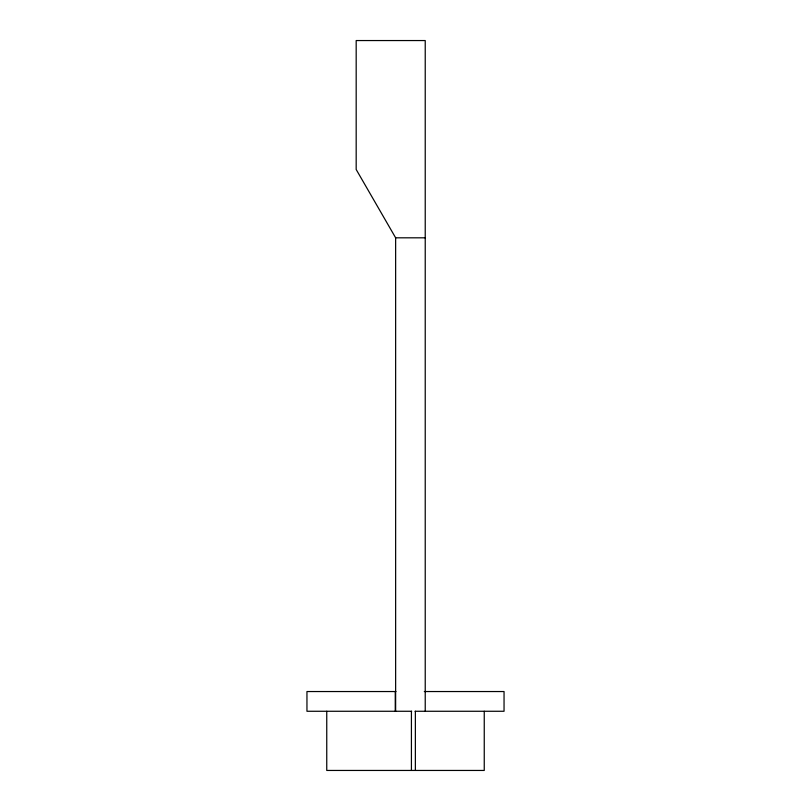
<?xml version="1.0" encoding="UTF-8"?>
<svg xmlns="http://www.w3.org/2000/svg" width="811" height="811" viewBox="0 0 811 811"><rect width="100%" height="100%" fill="white"/><g stroke="black" fill="none" stroke-linecap="round" stroke-linejoin="round"><path stroke-width="1.22" d="M425.228 711.267L425.228 40.55L356.181 40.55L356.181 169.489L395.636 237.816L425.228 237.816M395.961 691.54L306.953 691.54L306.953 711.267L411.684 711.267M424.295 691.54L504.047 691.54L504.047 711.267L415.039 711.267M484.248 711.267L484.248 770.45L326.752 770.45L326.752 711.267M415.364 711.267L415.364 770.45M411.42 711.267L411.42 770.45M395.636 237.816L395.636 711.267M395.251 691.54L395.251 711.267"/></g></svg>
